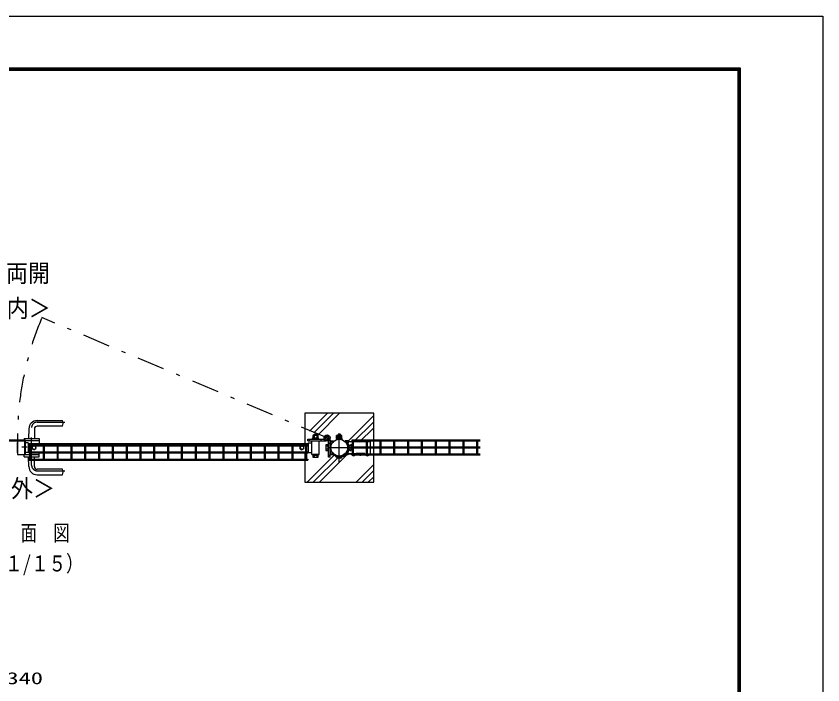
# Model space of a CAD drawing. Units: millimetres, scale not verified. Extents: x -4455 to 4455, y -3150 to 3150.
# Drawn here: x 1534 to 4455, y 730 to 3150 of the extents above; entities that cross this region are included whole.
import ezdxf
from ezdxf.enums import TextEntityAlignment as Align

# ---------------------------------------------------------------- set-up
doc = ezdxf.new("R2010")
doc.units = ezdxf.units.MM
doc.header["$LTSCALE"] = 20
doc.linetypes.add('USER1', pattern=[10.7, 5, -2.5, 0.7, -2.5])
doc.linetypes.add('USER2', pattern=[0.375, 0.25, -0.125])
for name, color, linetype, lineweight in [('0-0_寸法線', 4, 'Continuous', 25), ('0-1_0', 3, 'USER2', 25), ('0-4_外形線', 7, 'Continuous', 25), ('0-5_軸線', 2, 'USER1', 25), ('0-7_丁番', 3, 'Continuous', 25), ('0-9_1', 7, 'Continuous', 25), ('0-A_継手', 3, 'Continuous', 25), ('0-B_2', 7, 'Continuous', 25), ('0-C_NER', 30, 'Continuous', 25), ('0-D_ハッチング', 4, 'Continuous', 25)]:
    doc.layers.add(name, color=color, linetype=linetype, lineweight=lineweight)
doc.styles.add('ＭＳ ゴシック', font='')
doc.styles.get('ＭＳ ゴシック').set_extended_font_data('MS Gothic')

msp = doc.modelspace()

# ---------------------------------------------------------------- linework, layer by layer
at = {"layer": '0-1_0'}
for p, q in [((2733.14, 1610.24), (2728.09, 1610.24)), ((2734.14, 1609.24), (2734.14, 1567.64)), ((2737.33, 1566.44), (2737.33, 1610.84)), ((2737.34, 1598.91), (2739.34, 1598.91)), ((2737.34, 1598.91), (2737.34, 1577.91)), ((2739.34, 1577.91), (2737.34, 1577.91)), ((2739.34, 1598.91), (2739.34, 1577.91)), ((2739.34, 1597.61), (2741.84, 1597.61)), ((2741.84, 1579.21), (2739.34, 1579.21)), ((2749.84, 1593.32), (2741.84, 1593.32)), ((2749.84, 1583.5), (2741.84, 1583.5)), ((2741.84, 1578.6), (2749.84, 1578.6)), ((2749.84, 1593.41), (2754.84, 1593.41)), ((2754.84, 1583.41), (2749.84, 1583.41)), ((2754.84, 1593.41), (2754.84, 1583.41)), ((2733.14, 1566.64), (2724.86, 1566.64)), ((2724.86, 1566.64), (2724.86, 1563.44)), ((2727.65, 1563.44), (2724.86, 1563.44))]:
    msp.add_line(p, q, dxfattribs=at)
at = {"layer": '0-1_0', "color": 7, "linetype": 'Continuous'}
for p, q in [((2694.37, 1553.49), (2713.4, 1553.49)), ((2709.86, 1550.23), (2697.91, 1550.23))]:
    msp.add_line(p, q, dxfattribs=at)
at = {"layer": '0-1_0', "linetype": 'Continuous'}
msp.add_lwpolyline([(-4454.96, 3150.05), (4455.04, 3150.05), (4455.04, -3149.95), (-4454.96, -3149.95)], close=True, dxfattribs=at)
at = {"layer": '0-1_0', "color": 7, "linetype": 'Continuous'}
for points in [[(-4154.96, 2962.55), (4155.04, 2962.55), (4155.04, -2962.45), (-4154.96, -2962.45)], [(-4153.09, 2960.68), (4153.16, 2960.68), (4153.16, -2960.57), (-4153.09, -2960.57)], [(-4151.21, 2958.8), (4151.29, 2958.8), (4151.29, -2958.7), (-4151.21, -2958.7)], [(-4149.34, 2956.93), (4149.41, 2956.93), (4149.41, -2956.82), (-4149.34, -2956.82)], [(-4147.46, 2955.05), (4147.54, 2955.05), (4147.54, -2954.95), (-4147.46, -2954.95)]]:
    msp.add_lwpolyline(points, close=True, dxfattribs=at)
at = {"layer": '0-1_0'}
msp.add_lwpolyline([(2749.84, 1578.6), (2749.84, 1598.23), (2741.84, 1598.23), (2741.84, 1578.6)], dxfattribs=at)
for centre, radius, start, end in [((2733.14, 1609.24), 1, 0, 90), ((2733.14, 1567.64), 1, 270, 0), ((2734.33, 1566.44), 3, 327.72429, 359.96402)]:
    msp.add_arc(centre, radius, start, end, dxfattribs=at)
at = {"layer": '0-1_0', "color": 7, "linetype": 'Continuous'}
for centre, start, end in [((2697.91, 1553.79), 184.74641, 270), ((2709.86, 1553.79), 270, 355.25359)]:
    msp.add_arc(centre, 3.56, start, end, dxfattribs=at)
at = {"layer": '0-4_外形線'}
for p, q in [((2578.89, 1713.44), (2578.89, 1603.94)), ((2828.89, 1713.44), (2578.89, 1713.44)), ((2828.89, 1463.44), (2828.89, 1713.44)), ((1609.89, 1686.44), (1701.21, 1686.44)), ((1701.21, 1666.44), (1609.89, 1666.44)), ((1579.89, 1656.44), (1578.89, 1621.44)), ((1599.89, 1656.44), (1600.89, 1621.44)), ((1537.29, 1607.44), (1538.89, 1607.44)), ((1537.29, 1607.44), (1537.29, 1569.44)), ((1564.89, 1613.44), (1538.89, 1613.44)), ((1538.89, 1613.44), (1538.89, 1563.44)), ((1538.89, 1607.44), (1538.89, 1569.44)), ((1562.39, 1621.44), (1617.39, 1621.44)), ((1562.39, 1621.44), (1562.39, 1613.44)), ((1564.89, 1613.44), (1564.89, 1563.44)), ((1617.39, 1613.44), (1568.09, 1613.44)), ((1617.39, 1621.44), (1617.39, 1603.94)), ((2604.89, 1613.44), (2630.89, 1613.44)), ((2604.89, 1563.44), (2604.89, 1613.44)), ((2630.89, 1563.44), (2630.89, 1613.44)), ((2670.44, 1610.44), (2670.44, 1566.44)), ((2673.44, 1613.44), (2682.91, 1613.44)), ((2673.64, 1567.64), (2673.64, 1609.24)), ((2674.64, 1610.24), (2682.91, 1610.24)), ((2682.91, 1610.24), (2682.91, 1613.44)), ((2734.33, 1613.44), (2724.86, 1613.44)), ((2724.86, 1610.24), (2724.86, 1613.44)), ((2728.09, 1610.24), (2724.86, 1610.24)), ((1577.89, 1605.89), (1568.09, 1605.89)), ((1577.89, 1605.89), (1577.89, 1570.99)), ((1577.89, 1603.94), (2591.89, 1603.94)), ((1592.39, 1592.19), (1598.89, 1595.94)), ((1592.39, 1584.69), (1592.39, 1592.19)), ((1592.39, 1584.69), (1598.89, 1580.94)), ((1605.38, 1592.19), (1598.89, 1595.94)), ((1605.38, 1584.69), (1598.89, 1580.94)), ((1605.38, 1584.69), (1605.38, 1592.19)), ((2562.44, 1592.19), (2568.94, 1595.94)), ((2562.44, 1584.69), (2562.44, 1592.19)), ((2562.44, 1584.69), (2568.94, 1580.94)), ((2575.43, 1592.19), (2568.94, 1595.94)), ((2575.43, 1584.69), (2568.94, 1580.94)), ((2575.43, 1584.69), (2575.43, 1592.19)), ((2591.89, 1605.89), (2604.89, 1605.89)), ((2591.89, 1605.89), (2591.89, 1570.99)), ((1537.29, 1569.44), (1538.89, 1569.44)), ((1538.89, 1563.44), (1617.39, 1563.44)), ((1562.39, 1555.44), (1562.39, 1563.44)), ((1562.39, 1555.44), (1617.39, 1555.44)), ((1565.89, 1566.64), (1565.89, 1563.44)), ((1577.89, 1570.99), (1568.09, 1570.99)), ((1577.89, 1572.94), (2591.89, 1572.94)), ((1579.89, 1520.44), (1578.89, 1555.44)), ((1599.89, 1520.44), (1600.89, 1555.44)), ((1617.39, 1555.44), (1617.39, 1572.94)), ((2578.89, 1572.94), (2578.89, 1463.44)), ((2591.89, 1570.99), (2604.89, 1570.99)), ((2604.89, 1563.44), (2630.89, 1563.44)), ((2673.44, 1563.44), (2682.91, 1563.44)), ((2674.64, 1566.64), (2682.91, 1566.64)), ((2682.91, 1566.64), (2682.91, 1563.44)), ((2734.33, 1563.44), (2727.65, 1563.44)), ((1701.21, 1510.44), (1609.89, 1510.44)), ((1609.89, 1490.44), (1701.21, 1490.44)), ((2578.89, 1463.44), (2828.89, 1463.44))]:
    msp.add_line(p, q, dxfattribs=at)
for centre, radius in [((2703.89, 1588.44), 30.25), ((1598.89, 1588.44), 6.5), ((2568.94, 1588.44), 6.5)]:
    msp.add_circle(centre, radius, dxfattribs=at)
for centre, radius, start, end in [((1609.89, 1656.44), 30, 90, 180), ((1609.89, 1656.44), 10, 90, 180), ((1683.89, 1676.44), 20, 330, 30), ((2673.44, 1610.44), 3, 90, 180), ((2674.64, 1609.24), 1, 90, 180), ((2734.33, 1610.44), 3, 7.66037, 90), ((2673.44, 1566.44), 3, 180, 270), ((2674.64, 1567.64), 1, 180, 270), ((2734.33, 1566.44), 3, 270, 327.76684), ((1609.89, 1520.44), 30, 180, 270), ((1609.89, 1520.44), 10, 180, 270), ((1683.89, 1500.44), 20, 330, 30)]:
    msp.add_arc(centre, radius, start, end, dxfattribs=at)
at = {"layer": '0-5_軸線'}
for p, q in [((1609.89, 1680.94), (1714.4, 1680.94)), ((1589.89, 1524.94), (1589.89, 1660.94)), ((2703.89, 1535.35), (2703.89, 1641.53)), ((1574.36, 1590.04), (1554.92, 1590.04)), ((2767.56, 1588.44), (2640.21, 1588.44)), ((1609.89, 1504.94), (1714.4, 1504.94))]:
    msp.add_line(p, q, dxfattribs=at)
for centre, start, end in [((1609.89, 1660.94), 90, 180), ((1609.89, 1524.94), 180, 270)]:
    msp.add_arc(centre, 20, start, end, dxfattribs=at)
at = {"layer": '0-7_丁番'}
for p, q in [((2612.9, 1636.94), (2622.9, 1636.94)), ((2612.9, 1631.94), (2612.9, 1636.94)), ((2622.9, 1636.94), (2622.9, 1631.94)), ((1488.09, 1616.64), (1564.89, 1616.64)), ((1488.09, 1613.44), (1564.89, 1613.44)), ((1564.89, 1566.64), (1564.89, 1613.44)), ((2589.88, 1619.44), (2649.79, 1619.44)), ((2589.88, 1613.44), (2589.88, 1619.44)), ((2589.88, 1613.44), (2657.67, 1613.44)), ((2607.4, 1621.44), (2628.4, 1621.44)), ((2607.4, 1619.44), (2607.4, 1621.44)), ((2607.4, 1619.44), (2628.4, 1619.44)), ((2627.71, 1631.94), (2608.08, 1631.94)), ((2608.08, 1631.94), (2608.08, 1623.94)), ((2608.08, 1623.94), (2627.71, 1623.94)), ((2608.7, 1621.44), (2608.7, 1623.94)), ((2612.99, 1631.94), (2612.99, 1623.94)), ((2622.81, 1631.94), (2622.81, 1623.94)), ((2627.1, 1623.94), (2627.1, 1621.44)), ((2627.71, 1623.94), (2627.71, 1631.94)), ((2628.4, 1621.44), (2628.4, 1619.44)), ((2649.88, 1613.44), (2649.88, 1619.44)), ((2670.44, 1614.6), (2664.44, 1614.6)), ((2664.44, 1554.6), (2664.44, 1614.51)), ((2670.44, 1554.6), (2670.44, 1622.39)), ((2662.44, 1598.23), (2655.44, 1598.23)), ((2655.44, 1598.23), (2655.44, 1578.6)), ((2662.44, 1593.32), (2655.44, 1593.32)), ((2662.44, 1583.5), (2655.44, 1583.5)), ((2655.44, 1578.6), (2662.44, 1578.6)), ((2662.44, 1598.91), (2664.44, 1598.91)), ((2662.44, 1598.91), (2662.44, 1577.91)), ((2662.44, 1577.91), (2664.44, 1577.91)), ((2607.04, 1563.44), (2607.04, 1561.44)), ((2607.04, 1561.44), (2628.04, 1561.44)), ((2628.04, 1563.44), (2607.73, 1563.44)), ((2607.73, 1561.44), (2607.73, 1554.44)), ((2607.73, 1554.44), (2627.36, 1554.44)), ((2612.64, 1561.44), (2612.64, 1554.44)), ((2622.45, 1561.44), (2622.45, 1554.44)), ((2627.36, 1554.44), (2627.36, 1561.44)), ((2628.04, 1561.44), (2628.04, 1563.44)), ((2670.44, 1554.6), (2664.44, 1554.6))]:
    msp.add_line(p, q, dxfattribs=at)
at = {"layer": '0-7_丁番', "color": 4}
for p, q in [((2595.88, 1613.44), (2595.88, 1619.46)), ((2638.88, 1613.44), (2638.88, 1619.45)), ((2670.44, 1603.6), (2664.44, 1603.6)), ((2670.44, 1560.6), (2664.42, 1560.6))]:
    msp.add_line(p, q, dxfattribs=at)
at = {"layer": '0-7_丁番', "color": 2}
for p, q in [((2659.4, 1624.12), (2648.64, 1624.12)), ((2659.5, 1624.12), (2659.68, 1624.12)), ((2659.59, 1624.3), (2659.59, 1635.06)), ((2659.59, 1624.03), (2659.59, 1624.21)), ((2659.59, 1623.94), (2659.59, 1613.18)), ((2659.76, 1624.12), (2670.52, 1624.12))]:
    msp.add_line(p, q, dxfattribs=at)
at = {"layer": '0-7_丁番'}
msp.add_lwpolyline([(1564.89, 1566.64), (1568.09, 1566.64), (1568.09, 1613.44)], dxfattribs=at)
for radius in [10.85, 6.15]:
    msp.add_circle((2659.58, 1624.12), radius, dxfattribs=at)
msp.add_arc((1564.89, 1613.44), 3.2, 0, 90, dxfattribs=at)
at = {"layer": '0-9_1'}
for p, q in [((2693.34, 1621.48), (2713.59, 1621.48)), ((2693.34, 1621.48), (2693.34, 1619.69)), ((2693.34, 1619.69), (2713.59, 1619.69)), ((2694.21, 1621.72), (2694.21, 1621.48)), ((2698.97, 1622.67), (2698.97, 1621.48)), ((2708.5, 1622.68), (2708.5, 1621.48)), ((2713.26, 1621.74), (2713.26, 1621.48)), ((2713.59, 1621.48), (2713.59, 1619.69))]:
    msp.add_line(p, q, dxfattribs=at)
at = {"layer": '0-A_継手'}
for p, q in [((2728.09, 1610.84), (2811.89, 1610.84)), ((2728.09, 1608.92), (2728.09, 1610.84)), ((2811.89, 1610.84), (2816.89, 1608.84)), ((2816.89, 1564.84), (2816.89, 1608.84)), ((2686.54, 1562.06), (2685.62, 1560.75)), ((2691.68, 1555.81), (2690.43, 1557.98)), ((2764.92, 1566.44), (2728.35, 1566.44)), ((2764.92, 1564.84), (2728.95, 1564.84)), ((2746.03, 1564.84), (2750.42, 1562.31)), ((2751.92, 1564.84), (2750.42, 1564.84)), ((2750.42, 1564.84), (2750.42, 1561.84)), ((2759.92, 1564.84), (2764.92, 1564.84)), ((2761.42, 1564.84), (2761.42, 1561.84)), ((2800.42, 1561.84), (2761.42, 1561.84)), ((2796.92, 1567.84), (2764.92, 1567.84)), ((2764.92, 1567.84), (2764.92, 1564.84)), ((2780.92, 1559.47), (2780.92, 1570.22)), ((2796.92, 1564.84), (2796.92, 1567.84)), ((2796.92, 1564.84), (2801.92, 1564.84)), ((2800.42, 1564.84), (2800.42, 1561.84)), ((2809.92, 1564.84), (2811.42, 1564.84)), ((2811.42, 1564.84), (2811.42, 1561.84)), ((2811.42, 1564.84), (2811.42, 1561.84)), ((2811.89, 1562.84), (2816.89, 1564.84))]:
    msp.add_line(p, q, dxfattribs=at)
for centre, radius, start, end in [((2703.89, 1588.44), 31.71, 236.66554, 40.22726), ((2703.89, 1586.84), 31.85, 235.00001, 0.00001), ((2703.89, 1586.84), 33.35, 248.52755, 318.72526), ((2755.92, 1566.94), 7.5, 222.83331, 317.16533), ((2755.92, 1569.31), 6, 228.1895, 311.81051), ((2805.92, 1566.94), 7.5, 222.83469, 317.16666), ((2805.92, 1569.31), 6, 228.1895, 311.81048)]:
    msp.add_arc(centre, radius, start, end, dxfattribs=at)
at = {"layer": '0-B_2'}
for p, q in [((2700.4, 1637.41), (2699.53, 1636.54)), ((2708.24, 1636.54), (2699.53, 1636.54)), ((2699.53, 1636.54), (2699.53, 1633.02)), ((2707.37, 1637.41), (2700.4, 1637.41)), ((2707.37, 1637.41), (2708.24, 1636.54)), ((2708.24, 1636.54), (2708.24, 1633.02)), ((2695.48, 1633.02), (2694.21, 1632.28)), ((2694.21, 1621.72), (2694.21, 1632.28)), ((2711.99, 1633.02), (2695.48, 1633.02)), ((2698.97, 1622.67), (2698.97, 1632.28)), ((2708.5, 1622.68), (2708.5, 1632.28)), ((2711.99, 1633.02), (2713.26, 1632.28)), ((2713.26, 1621.74), (2713.26, 1632.28))]:
    msp.add_line(p, q, dxfattribs=at)
at = {"layer": '0-B_2', "color": 4}
for p, q in [((2700.4, 1637.41), (2700.4, 1633.02)), ((2707.37, 1637.41), (2707.37, 1633.02))]:
    msp.add_line(p, q, dxfattribs=at)
at = {"layer": '0-B_2'}
for centre, radius, start, end in [((2695.48, 1624.41), 8.61, 66.12587, 90.00027), ((2703.73, 1617.28), 15.74, 72.36212, 107.59195), ((2711.99, 1624.41), 8.61, 90, 113.89252)]:
    msp.add_arc(centre, radius, start, end, dxfattribs=at)
at = {"layer": '0-C_NER'}
for p, q in [((3213.89, 1616.05), (2748.89, 1616.05)), ((2748.89, 1616.05), (2748.89, 1612.45)), ((3213.89, 1612.45), (2748.89, 1612.45)), ((2752.09, 1590.24), (2752.09, 1612.45)), ((2755.69, 1590.24), (2755.69, 1612.45)), ((2802.09, 1590.24), (2802.09, 1612.45)), ((2805.69, 1590.24), (2805.69, 1612.45)), ((2852.09, 1590.24), (2852.09, 1612.45)), ((2855.69, 1590.24), (2855.69, 1612.45)), ((2902.09, 1590.24), (2902.09, 1612.45)), ((2905.69, 1590.24), (2905.69, 1612.45)), ((2952.09, 1590.24), (2952.09, 1612.45)), ((2955.69, 1590.24), (2955.69, 1612.45)), ((3002.09, 1590.24), (3002.09, 1612.45)), ((3005.69, 1590.24), (3005.69, 1612.45)), ((3052.09, 1590.24), (3052.09, 1612.45)), ((3055.69, 1590.24), (3055.69, 1612.45)), ((3102.09, 1590.24), (3102.09, 1612.45)), ((3105.69, 1590.24), (3105.69, 1612.45)), ((3152.09, 1590.24), (3152.09, 1612.45)), ((3155.69, 1590.24), (3155.69, 1612.45)), ((3202.09, 1590.24), (3202.09, 1612.45)), ((3205.69, 1590.24), (3205.69, 1612.45)), ((1579.89, 1598.75), (2589.89, 1598.75)), ((1579.89, 1598.75), (1579.89, 1595.15)), ((1579.89, 1595.15), (2589.89, 1595.15)), ((1583.09, 1572.94), (1583.09, 1595.15)), ((1586.69, 1572.94), (1586.69, 1595.15)), ((1633.09, 1572.94), (1633.09, 1595.15)), ((1636.69, 1572.94), (1636.69, 1595.15)), ((1683.09, 1572.94), (1683.09, 1595.15)), ((1686.69, 1572.94), (1686.69, 1595.15)), ((1733.09, 1572.94), (1733.09, 1595.15)), ((1736.69, 1572.94), (1736.69, 1595.15)), ((1783.09, 1572.94), (1783.09, 1595.15)), ((1786.69, 1572.94), (1786.69, 1595.15)), ((1833.09, 1572.94), (1833.09, 1595.15)), ((1836.69, 1572.94), (1836.69, 1595.15)), ((1883.09, 1572.94), (1883.09, 1595.15)), ((1886.69, 1572.94), (1886.69, 1595.15)), ((1933.09, 1572.94), (1933.09, 1595.15)), ((1936.69, 1572.94), (1936.69, 1595.15)), ((1983.09, 1572.94), (1983.09, 1595.15)), ((1986.69, 1572.94), (1986.69, 1595.15)), ((2033.09, 1572.94), (2033.09, 1595.15)), ((2036.69, 1572.94), (2036.69, 1595.15)), ((2083.09, 1572.94), (2083.09, 1595.15)), ((2086.69, 1572.94), (2086.69, 1595.15)), ((2133.09, 1572.94), (2133.09, 1595.15)), ((2136.69, 1572.94), (2136.69, 1595.15)), ((2183.09, 1572.94), (2183.09, 1595.15)), ((2186.69, 1572.94), (2186.69, 1595.15)), ((2233.09, 1572.94), (2233.09, 1595.15)), ((2236.69, 1572.94), (2236.69, 1595.15)), ((2283.09, 1572.94), (2283.09, 1595.15)), ((2286.69, 1572.94), (2286.69, 1595.15)), ((2333.09, 1572.94), (2333.09, 1595.15)), ((2336.69, 1572.94), (2336.69, 1595.15)), ((2383.09, 1572.94), (2383.09, 1595.15)), ((2386.69, 1572.94), (2386.69, 1595.15)), ((2433.09, 1572.94), (2433.09, 1595.15)), ((2436.69, 1572.94), (2436.69, 1595.15)), ((2483.09, 1572.94), (2483.09, 1595.15)), ((2486.69, 1572.94), (2486.69, 1595.15)), ((2533.09, 1572.94), (2533.09, 1595.15)), ((2536.69, 1572.94), (2536.69, 1595.15)), ((2583.09, 1572.94), (2583.09, 1595.15)), ((2586.69, 1572.94), (2586.69, 1595.15)), ((2589.89, 1598.75), (2589.89, 1595.15)), ((3213.89, 1586.64), (2748.89, 1586.64)), ((2752.09, 1564.43), (2752.09, 1586.64)), ((2755.69, 1564.43), (2755.69, 1586.64)), ((2802.09, 1564.43), (2802.09, 1586.64)), ((2805.69, 1564.43), (2805.69, 1586.64)), ((2852.09, 1564.43), (2852.09, 1586.64)), ((2855.69, 1564.43), (2855.69, 1586.64)), ((2902.09, 1564.43), (2902.09, 1586.64)), ((2905.69, 1564.43), (2905.69, 1586.64)), ((2952.09, 1564.43), (2952.09, 1586.64)), ((2955.69, 1564.43), (2955.69, 1586.64)), ((3002.09, 1564.43), (3002.09, 1586.64)), ((3005.69, 1564.43), (3005.69, 1586.64)), ((3052.09, 1564.43), (3052.09, 1586.64)), ((3055.69, 1564.43), (3055.69, 1586.64)), ((3102.09, 1564.43), (3102.09, 1586.64)), ((3105.69, 1564.43), (3105.69, 1586.64)), ((3152.09, 1564.43), (3152.09, 1586.64)), ((3155.69, 1564.43), (3155.69, 1586.64)), ((3202.09, 1564.43), (3202.09, 1586.64)), ((3205.69, 1564.43), (3205.69, 1586.64)), ((1579.89, 1572.94), (1579.89, 1569.34)), ((1579.89, 1569.34), (2589.89, 1569.34)), ((1583.09, 1547.13), (1583.09, 1569.34)), ((1586.69, 1547.13), (1586.69, 1569.34)), ((1633.09, 1547.13), (1633.09, 1569.34)), ((1636.69, 1547.13), (1636.69, 1569.34)), ((1683.09, 1547.13), (1683.09, 1569.34)), ((1686.69, 1547.13), (1686.69, 1569.34)), ((1733.09, 1547.13), (1733.09, 1569.34)), ((1736.69, 1547.13), (1736.69, 1569.34)), ((1783.09, 1547.13), (1783.09, 1569.34)), ((1786.69, 1547.13), (1786.69, 1569.34)), ((1833.09, 1547.13), (1833.09, 1569.34)), ((1836.69, 1547.13), (1836.69, 1569.34)), ((1883.09, 1547.13), (1883.09, 1569.34)), ((1886.69, 1547.13), (1886.69, 1569.34)), ((1933.09, 1547.13), (1933.09, 1569.34)), ((1936.69, 1547.13), (1936.69, 1569.34)), ((1983.09, 1547.13), (1983.09, 1569.34)), ((1986.69, 1547.13), (1986.69, 1569.34)), ((2033.09, 1547.13), (2033.09, 1569.34)), ((2036.69, 1547.13), (2036.69, 1569.34)), ((2083.09, 1547.13), (2083.09, 1569.34)), ((2086.69, 1547.13), (2086.69, 1569.34)), ((2133.09, 1547.13), (2133.09, 1569.34)), ((2136.69, 1547.13), (2136.69, 1569.34)), ((2183.09, 1547.13), (2183.09, 1569.34)), ((2186.69, 1547.13), (2186.69, 1569.34)), ((2233.09, 1547.13), (2233.09, 1569.34)), ((2236.69, 1547.13), (2236.69, 1569.34)), ((2283.09, 1547.13), (2283.09, 1569.34)), ((2286.69, 1547.13), (2286.69, 1569.34)), ((2333.09, 1547.13), (2333.09, 1569.34)), ((2336.69, 1547.13), (2336.69, 1569.34)), ((2383.09, 1547.13), (2383.09, 1569.34)), ((2386.69, 1547.13), (2386.69, 1569.34)), ((2433.09, 1547.13), (2433.09, 1569.34)), ((2436.69, 1547.13), (2436.69, 1569.34)), ((2483.09, 1547.13), (2483.09, 1569.34)), ((2486.69, 1547.13), (2486.69, 1569.34)), ((2533.09, 1547.13), (2533.09, 1569.34)), ((2536.69, 1547.13), (2536.69, 1569.34)), ((2583.09, 1547.13), (2583.09, 1569.34)), ((2586.69, 1547.13), (2586.69, 1569.34)), ((3213.89, 1564.43), (2748.89, 1564.43)), ((2748.89, 1564.43), (2748.89, 1560.83)), ((3213.89, 1560.83), (2748.89, 1560.83)), ((1579.89, 1547.13), (2589.89, 1547.13)), ((1579.89, 1547.13), (1579.89, 1543.53)), ((1579.89, 1543.53), (2589.89, 1543.53)), ((2589.89, 1547.13), (2589.89, 1543.53))]:
    msp.add_line(p, q, dxfattribs=at)
for points in [[(3213.89, 1590.24), (2748.89, 1590.24), (2748.89, 1586.64)], [(1579.89, 1572.94), (2589.89, 1572.94), (2589.89, 1569.34)]]:
    msp.add_lwpolyline(points, dxfattribs=at)
at = {"layer": '0-D_ハッチング', "linetype": 'USER1'}
msp.add_line((2659.76, 1624.12), (1627.18, 2058.97), dxfattribs=at)
at = {"layer": '0-D_ハッチング'}
for p, q in [((2596.14, 1648.45), (2661.13, 1713.44)), ((2611.69, 1641.91), (2683.23, 1713.44)), ((2627.24, 1635.36), (2705.32, 1713.44)), ((2732.4, 1607.94), (2828.89, 1704.42)), ((2754.5, 1607.94), (2828.89, 1682.33)), ((2776.6, 1607.94), (2828.89, 1660.23)), ((2587.91, 1463.44), (2685.7, 1561.23)), ((2610, 1463.44), (2705.69, 1559.13)), ((2632.1, 1463.44), (2737.6, 1568.94)), ((2764.68, 1463.44), (2828.89, 1527.65)), ((2786.78, 1463.44), (2828.89, 1505.55)), ((2808.88, 1463.44), (2828.89, 1483.45))]:
    msp.add_line(p, q, dxfattribs=at)
at = {"layer": '0-D_ハッチング', "linetype": 'USER1'}
msp.add_arc((2652.31, 1624.3), 1113.48, 157.17436, 180.54955, dxfattribs=at)

# ---------------------------------------------------------------- texts
at = {"layer": '0-0_寸法線', "color": 2, "style": 'ＭＳ ゴシック', "width": 1.5}
msp.add_text('2340', height=43.26, dxfattribs=at).set_placement((1454.6, 719.55), align=Align.BOTTOM_LEFT)
at = {"layer": '0-4_外形線', "style": 'ＭＳ ゴシック', "width": 0.9}
for s, p in [('両開', (1496.93, 2168.2)), ('＜内＞', (1419.86, 2041.22)), ('＜外＞', (1435.29, 1388.73))]:
    msp.add_text(s, height=64.96, dxfattribs=at).set_placement(p, align=Align.BOTTOM_LEFT)
at = {"layer": '0-9_1', "style": 'ＭＳ ゴシック'}
for s, width, p in [('平\u3000面\u3000図', 0.75, (1432.31, 1233.92)), ('（１/１５）', 0.8, (1431.1, 1123.12))]:
    msp.add_text(s, height=57.77, dxfattribs=dict(at, width=width)).set_placement(p, align=Align.BOTTOM_LEFT)

doc.saveas('drawing.dxf')
